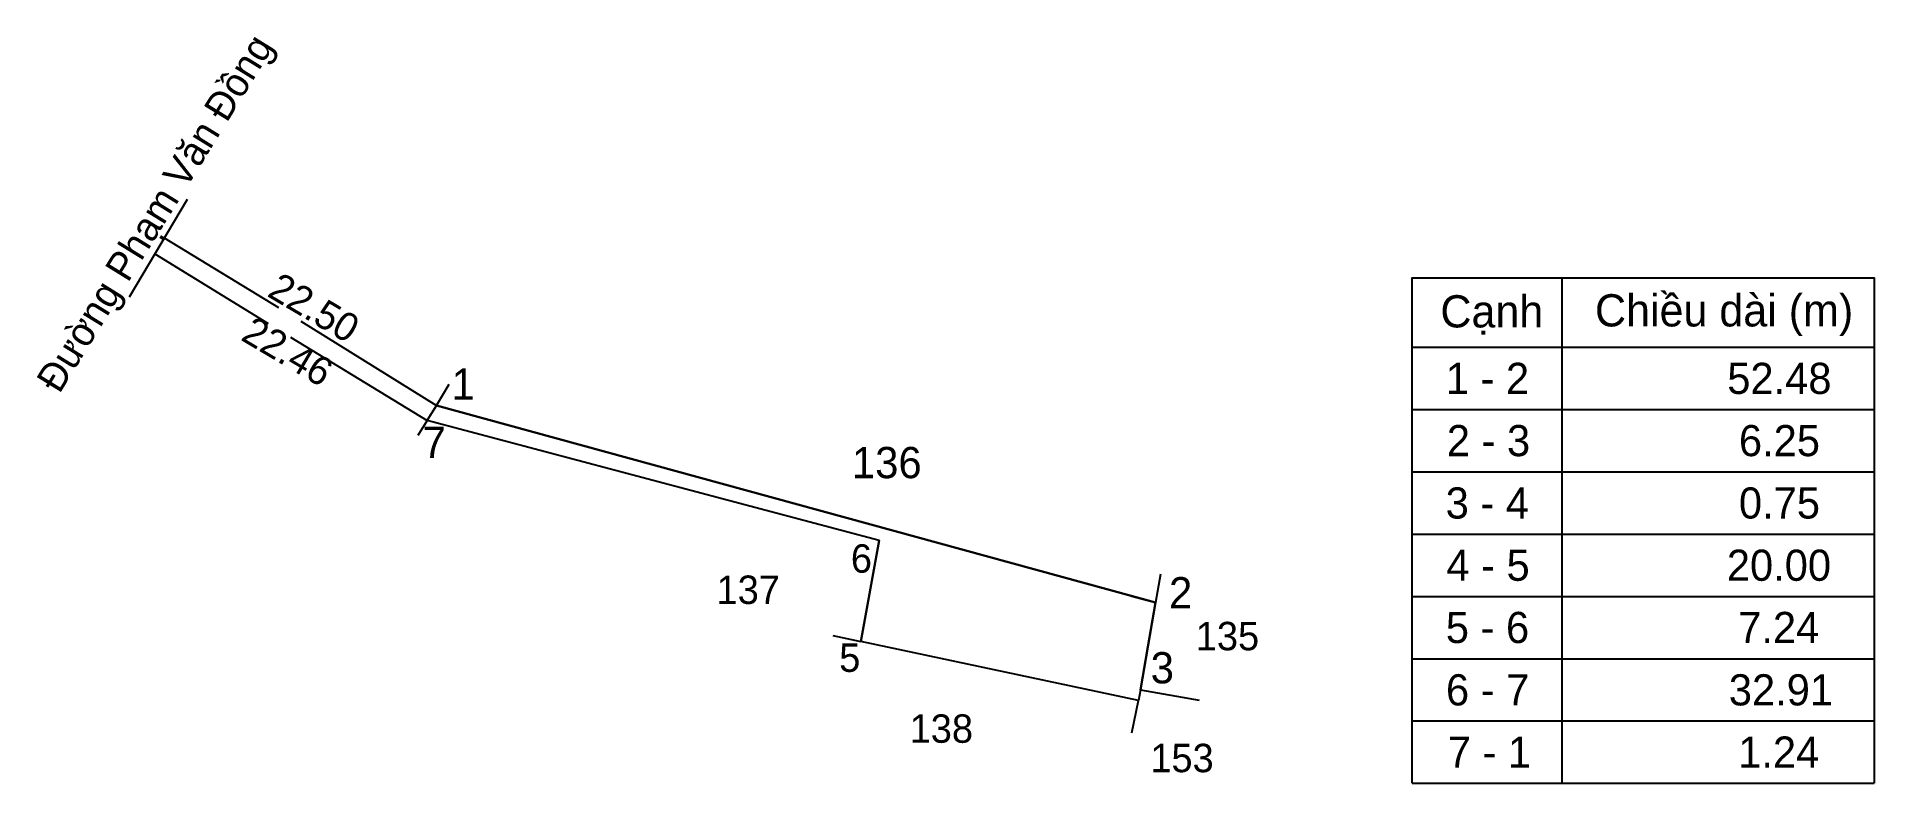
# Model space of a CAD drawing. Extents: x 537275 to 537404, y 1837248 to 1837300.
import ezdxf

# ---------------------------------------------------------------- set-up
doc = ezdxf.new("R2010")
doc.units = 0
doc.layers.add('Level 8', color=7, linetype='Continuous')

msp = doc.modelspace()

# ---------------------------------------------------------------- linework, layer by layer
at = {"layer": 'Level 8'}
for p, q in [((537285.37, 1837288.78), (537281.31, 1837281.9)), ((537285.37, 1837288.78), (537281.31, 1837281.9)), ((537285.37, 1837288.78), (537281.31, 1837281.9)), ((537283.77, 1837286.08), (537291.8, 1837281.18)), ((537283.77, 1837286.08), (537291.8, 1837281.18)), ((537283.77, 1837286.08), (537291.8, 1837281.18)), ((537283.11, 1837284.95), (537291.08, 1837280.05)), ((537283.11, 1837284.95), (537291.08, 1837280.05)), ((537283.11, 1837284.95), (537291.08, 1837280.05)), ((537382.13, 1837283.27), (537382.13, 1837247.69)), ((537293.37, 1837280.22), (537302.92, 1837274.28)), ((537293.37, 1837280.22), (537302.92, 1837274.28)), ((537293.37, 1837280.22), (537302.92, 1837274.28)), ((537292.65, 1837279.09), (537302.27, 1837273.21)), ((537292.65, 1837279.09), (537302.27, 1837273.21)), ((537292.65, 1837279.09), (537302.27, 1837273.21)), ((537371.61, 1837278.38), (537404.13, 1837278.38)), ((537302.92, 1837274.28), (537303.83, 1837275.77)), ((537302.92, 1837274.28), (537303.83, 1837275.77)), ((537302.92, 1837274.28), (537303.83, 1837275.77)), ((537302.92, 1837274.28), (537302.4, 1837273.43)), ((537302.92, 1837274.28), (537302.4, 1837273.43)), ((537302.92, 1837274.28), (537302.4, 1837273.43)), ((537353.54, 1837260.42), (537302.92, 1837274.28)), ((537353.54, 1837260.42), (537302.92, 1837274.28)), ((537353.54, 1837260.42), (537302.92, 1837274.28)), ((537371.61, 1837273.99), (537404.13, 1837273.99)), ((537302.27, 1837273.21), (537301.62, 1837272.16)), ((537302.27, 1837273.21), (537301.62, 1837272.16)), ((537302.27, 1837273.21), (537301.62, 1837272.16)), ((537302.4, 1837273.43), (537302.27, 1837273.21)), ((537302.4, 1837273.43), (537302.27, 1837273.21)), ((537302.4, 1837273.43), (537302.27, 1837273.21)), ((537371.61, 1837269.61), (537404.13, 1837269.61)), ((537334.08, 1837264.78), (537332.79, 1837257.66)), ((537334.08, 1837264.78), (537332.79, 1837257.66)), ((537334.08, 1837264.78), (537332.79, 1837257.66)), ((537371.61, 1837265.23), (537404.13, 1837265.23)), ((537353.88, 1837262.4), (537353.54, 1837260.42)), ((537353.88, 1837262.4), (537353.54, 1837260.42)), ((537353.88, 1837262.4), (537353.54, 1837260.42)), ((537371.61, 1837260.84), (537404.13, 1837260.84)), ((537330.83, 1837258.09), (537332.79, 1837257.66)), ((537330.83, 1837258.09), (537332.79, 1837257.66)), ((537330.83, 1837258.09), (537332.79, 1837257.66)), ((537352.35, 1837253.52), (537332.79, 1837257.66)), ((537352.35, 1837253.52), (537332.79, 1837257.66)), ((537352.35, 1837253.52), (537332.79, 1837257.66)), ((537371.61, 1837256.46), (537404.13, 1837256.46)), ((537352.48, 1837254.26), (537352.35, 1837253.52)), ((537352.48, 1837254.26), (537352.35, 1837253.52)), ((537352.48, 1837254.26), (537352.35, 1837253.52)), ((537352.48, 1837254.26), (537356.62, 1837253.55)), ((537352.48, 1837254.26), (537356.62, 1837253.55)), ((537352.48, 1837254.26), (537356.62, 1837253.55)), ((537351.88, 1837251.23), (537352.35, 1837253.52)), ((537351.88, 1837251.23), (537352.35, 1837253.52)), ((537351.88, 1837251.23), (537352.35, 1837253.52)), ((537371.61, 1837252.08), (537404.13, 1837252.08)), ((537371.61, 1837247.69), (537404.13, 1837247.69))]:
    msp.add_line(p, q, dxfattribs=at)
for points in [[(537371.61, 1837247.69), (537371.61, 1837283.27), (537404.13, 1837283.27), (537404.13, 1837247.69)], [(537301.81, 1837273.54), (537301.81, 1837273.54)], [(537301.81, 1837273.54), (537301.81, 1837273.54)], [(537301.81, 1837273.54), (537301.81, 1837273.54)], [(537351.88, 1837260.87), (537353.54, 1837260.42), (537353.21, 1837258.52)], [(537352.48, 1837254.26), (537353, 1837257.29), (537353.54, 1837260.42)], [(537352.48, 1837254.26), (537353, 1837257.29), (537353.54, 1837260.42)], [(537352.48, 1837254.26), (537353, 1837257.29), (537353.54, 1837260.42)]]:
    msp.add_lwpolyline(points, dxfattribs=at)
msp.add_lwpolyline([(537302.92, 1837274.28), (537353.54, 1837260.42), (537352.48, 1837254.26), (537352.35, 1837253.52), (537332.79, 1837257.66), (537334.08, 1837264.78), (537302.27, 1837273.21)], close=True, dxfattribs=at)
msp.add_lwpolyline([(537302.92, 1837274.28), (537353.54, 1837260.42), (537352.48, 1837254.26), (537352.35, 1837253.52), (537332.79, 1837257.66), (537334.08, 1837264.78), (537302.27, 1837273.21)], close=True, dxfattribs=at)
msp.add_lwpolyline([(537302.92, 1837274.28), (537353.54, 1837260.42), (537352.48, 1837254.26), (537352.35, 1837253.52), (537332.79, 1837257.66), (537334.08, 1837264.78), (537302.27, 1837273.21)], close=True, dxfattribs=at)

# ---------------------------------------------------------------- texts
for s, rotation, p in [('Đường Phạm Văn Đồng', 58.3066, (537276.38, 1837275.04)), ('22.50', 329.4019, (537290.93, 1837282.01)), ('22.46', 329.4019, (537289.07, 1837278.93))]:
    msp.add_text(s, height=2, rotation=rotation, dxfattribs=at).set_placement(p)
for s, height, p in [('Cạnh', 2.265, (537373.59, 1837279.77)), ('Chiều dài (m)', 2.2648, (537384.47, 1837279.84)), (' 1', 2.2, (537303.17, 1837274.68)), ('1 - 2', 2.192, (537373.97, 1837275.09)), ('52.48', 2.192, (537393.78, 1837275.09)), (' 7', 2.2, (537301.14, 1837270.59)), ('2 - 3', 2.192, (537374.04, 1837270.71)), ('6.25', 2.192, (537394.6, 1837270.71)), ('136', 2.2, (537332.17, 1837269.16)), ('3 - 4', 2.192, (537373.96, 1837266.32)), ('0.75', 2.192, (537394.6, 1837266.32)), (' 6', 2, (537331.35, 1837262.51)), ('4 - 5', 2.192, (537374.01, 1837261.94)), ('20.00', 2.192, (537393.75, 1837261.94)), ('137', 2, (537322.64, 1837260.31)), (' 2', 2.2, (537353.67, 1837260)), ('5 - 6', 2.192, (537373.97, 1837257.56)), ('7.24', 2.192, (537394.55, 1837257.56)), ('135', 2, (537356.37, 1837257.05)), (' 5', 2, (537330.53, 1837255.53)), (' 3', 2.2, (537352.38, 1837254.72)), ('6 - 7', 2.192, (537373.98, 1837253.17)), ('32.91', 2.192, (537393.89, 1837253.17)), ('138', 2, (537336.23, 1837250.54)), ('153', 2, (537353.17, 1837248.47)), ('7 - 1', 2.192, (537374.11, 1837248.79)), ('1.24', 2.192, (537394.55, 1837248.79))]:
    msp.add_text(s, height=height, dxfattribs=at).set_placement(p)

doc.saveas('drawing.dxf')
